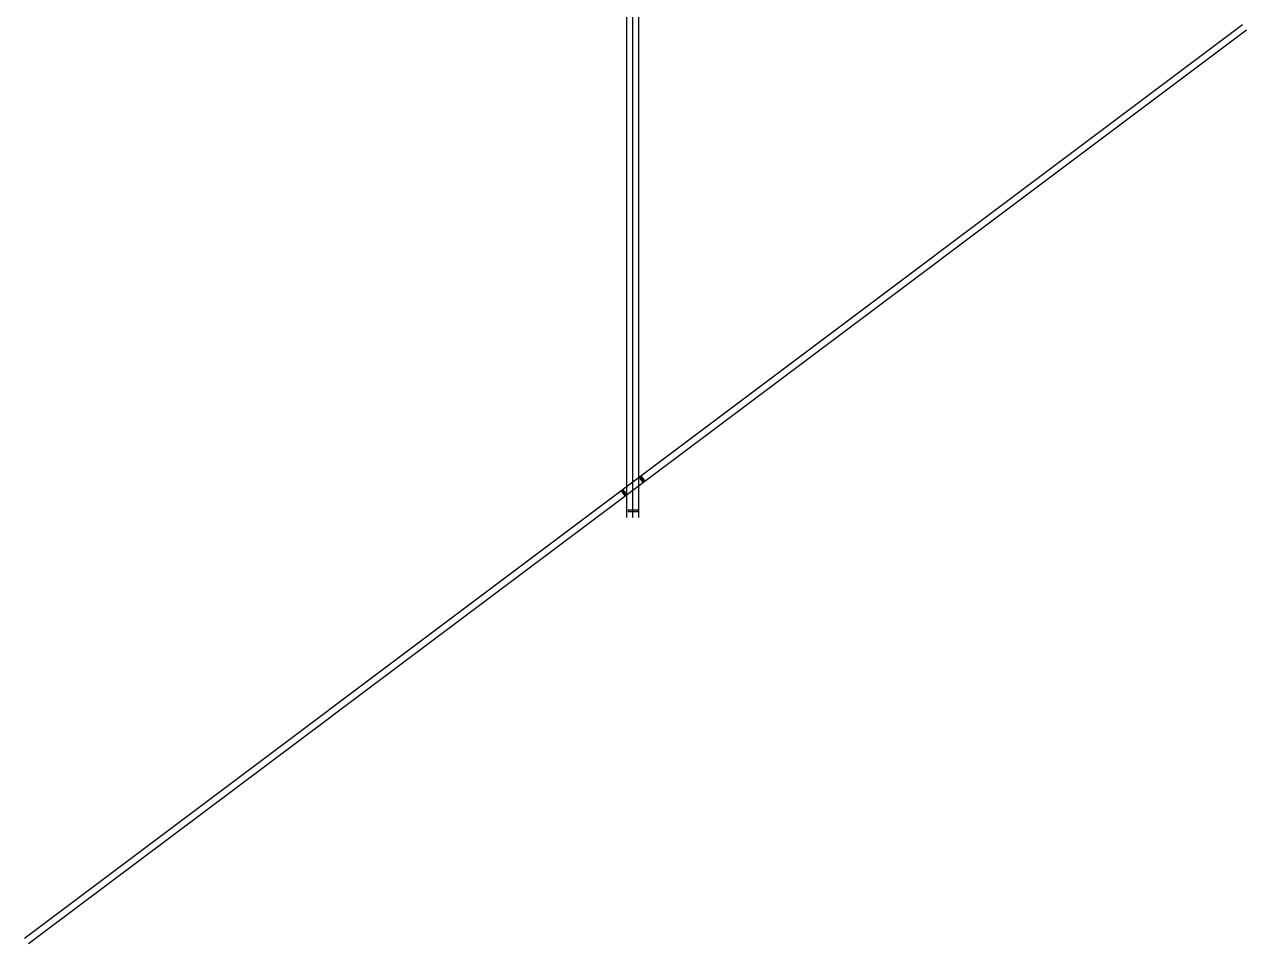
# Model space of a CAD drawing. Header units: inches. Extents: x -799 to 818, y -572 to 644.
import ezdxf

# ---------------------------------------------------------------- set-up
doc = ezdxf.new("R2010")
doc.units = ezdxf.units.IN
doc.header["$MEASUREMENT"] = 0
doc.layers.get('0').update_dxf_attribs({"lineweight": 25})

msp = doc.modelspace()

# ---------------------------------------------------------------- linework, layer by layer
for p, q in [((-799.125, -564.75), (812.875, 644.25)), ((-793.875, -571.75), (818.125, 637.25)), ((14.125, 45.1875), (19.375, 38.1875)), ((15.325, 46.0875), (20.575, 39.0875)), ((16.525, 46.9875), (21.775, 39.9875)), ((-4.275, 20.45), (-9.525, 27.45)), ((-3.075, 21.35), (-8.325, 28.35)), ((-1.875, 22.25), (-7.125, 29.25)), ((0, 2), (0, 0)), ((0, 2), (12.25, 2)), ((0, 0), (12.25, 0)), ((12.25, 0), (12.25, 2))]:
    msp.add_line(p, q)
for p in [(-1.875, -8), (6.125, -8), (14.125, -8)]:
    msp.add_ray(p, (0, 1))

doc.saveas('drawing.dxf')
